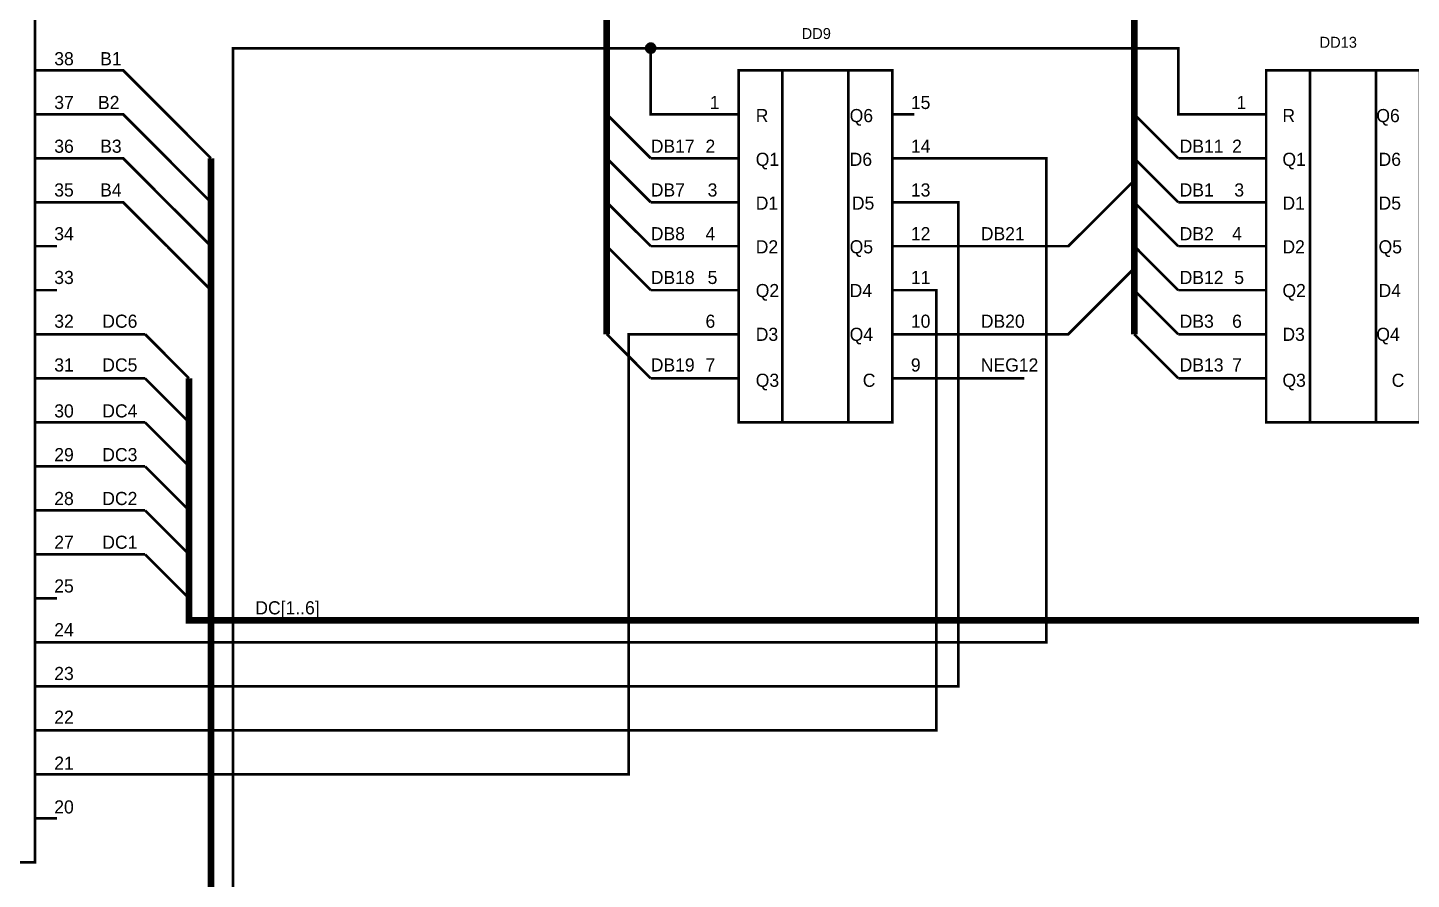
# Model space of a CAD drawing. Header units: millimetres. Extents: x 0 to 841, y 0 to 594.
# Drawn here: x 239.2 to 396.5, y 408.1 to 504.8 of the extents above; entities that cross this region are included whole.
import ezdxf

# ---------------------------------------------------------------- set-up
doc = ezdxf.new("R2010")
doc.units = ezdxf.units.MM
doc.layers.add('Sheet', color=255, linetype='Continuous')

msp = doc.modelspace()

# ---------------------------------------------------------------- linework, layer by layer
at = {"layer": 'Sheet'}
for points, const_width in [([(305.05, 470), (305.05, 470), (305.05, 515), (365.03, 515)], 0.749), ([(365.03, 470), (365.03, 515), (420, 515), (479.99, 515), (479.99, 449.99)], 0.749), ([(377.52, 494.99), (370.02, 494.99), (370.02, 502.49), (310.05, 502.49), (262.56, 502.49), (262.56, 385), (175.09, 385)], 0.3), ([(309.54, 502.49), (309.54, 502.52), (309.54, 502.54), (309.54, 502.57), (309.55, 502.6), (309.55, 502.62), (309.57, 502.65), (309.57, 502.66), (309.58, 502.69), (309.58, 502.71), (309.6, 502.74), (309.61, 502.76), (309.63, 502.77), (309.65, 502.8), (309.66, 502.82), (309.68, 502.83), (309.69, 502.85), (309.71, 502.87), (309.72, 502.88), (309.74, 502.9), (309.77, 502.91), (309.78, 502.93), (309.8, 502.94), (309.83, 502.96), (309.85, 502.96), (309.88, 502.97), (309.89, 502.97), (309.92, 502.99), (309.94, 502.99), (309.97, 503), (310, 503), (310.02, 503), (310.05, 503)], 0.3), ([(309.54, 502.49), (309.54, 502.52), (309.54, 502.54), (309.54, 502.57), (309.55, 502.6), (309.55, 502.62), (309.57, 502.65), (309.57, 502.66), (309.58, 502.69), (309.58, 502.71), (309.6, 502.74), (309.61, 502.76), (309.63, 502.77), (309.65, 502.8), (309.66, 502.82), (309.68, 502.83), (309.69, 502.85), (309.71, 502.87), (309.72, 502.88), (309.74, 502.9), (309.77, 502.91), (309.78, 502.93), (309.8, 502.94), (309.83, 502.96), (309.85, 502.96), (309.88, 502.97), (309.89, 502.97), (309.92, 502.99), (309.94, 502.99), (309.97, 503), (310, 503), (310.02, 503), (310.05, 503)], 0.3), ([(309.54, 502.49), (309.54, 502.52), (309.54, 502.54), (309.54, 502.57), (309.55, 502.6), (309.55, 502.62), (309.57, 502.65), (309.57, 502.66), (309.58, 502.69), (309.58, 502.71), (309.6, 502.74), (309.61, 502.76), (309.63, 502.77), (309.65, 502.8), (309.66, 502.82), (309.68, 502.83), (309.69, 502.85), (309.71, 502.87), (309.72, 502.88), (309.74, 502.9), (309.77, 502.91), (309.78, 502.93), (309.8, 502.94), (309.83, 502.96), (309.85, 502.96), (309.88, 502.97), (309.89, 502.97), (309.92, 502.99), (309.94, 502.99), (309.97, 503), (310, 503), (310.02, 503), (310.05, 503)], 0.3), ([(309.54, 502.49), (309.54, 502.52), (309.54, 502.54), (309.54, 502.57), (309.55, 502.6), (309.55, 502.62), (309.57, 502.65), (309.57, 502.66), (309.58, 502.69), (309.58, 502.71), (309.6, 502.74), (309.61, 502.76), (309.63, 502.77), (309.65, 502.8), (309.66, 502.82), (309.68, 502.83), (309.69, 502.85), (309.71, 502.87), (309.72, 502.88), (309.74, 502.9), (309.77, 502.91), (309.78, 502.93), (309.8, 502.94), (309.83, 502.96), (309.85, 502.96), (309.88, 502.97), (309.89, 502.97), (309.92, 502.99), (309.94, 502.99), (309.97, 503), (310, 503), (310.02, 503), (310.05, 503)], 0.3), ([(309.54, 502.49), (309.54, 502.52), (309.54, 502.54), (309.54, 502.57), (309.55, 502.6), (309.55, 502.62), (309.57, 502.65), (309.57, 502.66), (309.58, 502.69), (309.58, 502.71), (309.6, 502.74), (309.61, 502.76), (309.63, 502.77), (309.65, 502.8), (309.66, 502.82), (309.68, 502.83), (309.69, 502.85), (309.71, 502.87), (309.72, 502.88), (309.74, 502.9), (309.77, 502.91), (309.78, 502.93), (309.8, 502.94), (309.83, 502.96), (309.85, 502.96), (309.88, 502.97), (309.89, 502.97), (309.92, 502.99), (309.94, 502.99), (309.97, 503), (310, 503), (310.02, 503), (310.05, 503)], 0.3), ([(309.54, 502.49), (309.54, 502.52), (309.54, 502.54), (309.54, 502.57), (309.55, 502.6), (309.55, 502.62), (309.57, 502.65), (309.57, 502.66), (309.58, 502.69), (309.58, 502.71), (309.6, 502.74), (309.61, 502.76), (309.63, 502.77), (309.65, 502.8), (309.66, 502.82), (309.68, 502.83), (309.69, 502.85), (309.71, 502.87), (309.72, 502.88), (309.74, 502.9), (309.77, 502.91), (309.78, 502.93), (309.8, 502.94), (309.83, 502.96), (309.85, 502.96), (309.88, 502.97), (309.89, 502.97), (309.92, 502.99), (309.94, 502.99), (309.97, 503), (310, 503), (310.02, 503), (310.05, 503)], 0.3), ([(309.54, 502.49), (309.54, 502.52), (309.54, 502.54), (309.54, 502.57), (309.55, 502.6), (309.55, 502.62), (309.57, 502.65), (309.57, 502.66), (309.58, 502.69), (309.58, 502.71), (309.6, 502.74), (309.61, 502.76), (309.63, 502.77), (309.65, 502.8), (309.66, 502.82), (309.68, 502.83), (309.69, 502.85), (309.71, 502.87), (309.72, 502.88), (309.74, 502.9), (309.77, 502.91), (309.78, 502.93), (309.8, 502.94), (309.83, 502.96), (309.85, 502.96), (309.88, 502.97), (309.89, 502.97), (309.92, 502.99), (309.94, 502.99), (309.97, 503), (310, 503), (310.02, 503), (310.05, 503)], 0.3), ([(309.54, 502.49), (309.54, 502.52), (309.54, 502.54), (309.54, 502.57), (309.55, 502.6), (309.55, 502.62), (309.57, 502.65), (309.57, 502.66), (309.58, 502.69), (309.58, 502.71), (309.6, 502.74), (309.61, 502.76), (309.63, 502.77), (309.65, 502.8), (309.66, 502.82), (309.68, 502.83), (309.69, 502.85), (309.71, 502.87), (309.72, 502.88), (309.74, 502.9), (309.77, 502.91), (309.78, 502.93), (309.8, 502.94), (309.83, 502.96), (309.85, 502.96), (309.88, 502.97), (309.89, 502.97), (309.92, 502.99), (309.94, 502.99), (309.97, 503), (310, 503), (310.02, 503), (310.05, 503)], 0.3), ([(310.05, 501.98), (310.02, 501.98), (310, 501.98), (309.97, 501.98), (309.94, 502), (309.92, 502), (309.89, 502.01), (309.88, 502.01), (309.85, 502.03), (309.83, 502.03), (309.8, 502.04), (309.78, 502.06), (309.77, 502.07), (309.74, 502.09), (309.72, 502.1), (309.71, 502.12), (309.69, 502.14), (309.68, 502.15), (309.66, 502.17), (309.65, 502.18), (309.63, 502.21), (309.61, 502.23), (309.6, 502.24), (309.58, 502.27), (309.58, 502.29), (309.57, 502.32), (309.57, 502.34), (309.55, 502.37), (309.55, 502.38), (309.54, 502.41), (309.54, 502.45), (309.54, 502.46), (309.54, 502.49)], 0.3), ([(309.54, 502.49), (309.54, 502.49)], 0.3), ([(310.05, 501.98), (310.02, 501.98), (310, 501.98), (309.97, 501.98), (309.94, 502), (309.92, 502), (309.89, 502.01), (309.88, 502.01), (309.85, 502.03), (309.83, 502.03), (309.8, 502.04), (309.78, 502.06), (309.77, 502.07), (309.74, 502.09), (309.72, 502.1), (309.71, 502.12), (309.69, 502.14), (309.68, 502.15), (309.66, 502.17), (309.65, 502.18), (309.63, 502.21), (309.61, 502.23), (309.6, 502.24), (309.58, 502.27), (309.58, 502.29), (309.57, 502.32), (309.57, 502.34), (309.55, 502.37), (309.55, 502.38), (309.54, 502.41), (309.54, 502.45), (309.54, 502.46), (309.54, 502.49)], 0.3), ([(309.54, 502.49), (309.54, 502.49)], 0.3), ([(310.05, 501.98), (310.02, 501.98), (310, 501.98), (309.97, 501.98), (309.94, 502), (309.92, 502), (309.89, 502.01), (309.88, 502.01), (309.85, 502.03), (309.83, 502.03), (309.8, 502.04), (309.78, 502.06), (309.77, 502.07), (309.74, 502.09), (309.72, 502.1), (309.71, 502.12), (309.69, 502.14), (309.68, 502.15), (309.66, 502.17), (309.65, 502.18), (309.63, 502.21), (309.61, 502.23), (309.6, 502.24), (309.58, 502.27), (309.58, 502.29), (309.57, 502.32), (309.57, 502.34), (309.55, 502.37), (309.55, 502.38), (309.54, 502.41), (309.54, 502.45), (309.54, 502.46), (309.54, 502.49)], 0.3), ([(309.54, 502.49), (309.54, 502.49)], 0.3), ([(310.05, 501.98), (310.02, 501.98), (310, 501.98), (309.97, 501.98), (309.94, 502), (309.92, 502), (309.89, 502.01), (309.88, 502.01), (309.85, 502.03), (309.83, 502.03), (309.8, 502.04), (309.78, 502.06), (309.77, 502.07), (309.74, 502.09), (309.72, 502.1), (309.71, 502.12), (309.69, 502.14), (309.68, 502.15), (309.66, 502.17), (309.65, 502.18), (309.63, 502.21), (309.61, 502.23), (309.6, 502.24), (309.58, 502.27), (309.58, 502.29), (309.57, 502.32), (309.57, 502.34), (309.55, 502.37), (309.55, 502.38), (309.54, 502.41), (309.54, 502.45), (309.54, 502.46), (309.54, 502.49)], 0.3), ([(309.54, 502.49), (309.54, 502.49)], 0.3), ([(310.05, 501.98), (310.02, 501.98), (310, 501.98), (309.97, 501.98), (309.94, 502), (309.92, 502), (309.89, 502.01), (309.88, 502.01), (309.85, 502.03), (309.83, 502.03), (309.8, 502.04), (309.78, 502.06), (309.77, 502.07), (309.74, 502.09), (309.72, 502.1), (309.71, 502.12), (309.69, 502.14), (309.68, 502.15), (309.66, 502.17), (309.65, 502.18), (309.63, 502.21), (309.61, 502.23), (309.6, 502.24), (309.58, 502.27), (309.58, 502.29), (309.57, 502.32), (309.57, 502.34), (309.55, 502.37), (309.55, 502.38), (309.54, 502.41), (309.54, 502.45), (309.54, 502.46), (309.54, 502.49)], 0.3), ([(309.54, 502.49), (309.54, 502.49)], 0.3), ([(310.05, 501.98), (310.02, 501.98), (310, 501.98), (309.97, 501.98), (309.94, 502), (309.92, 502), (309.89, 502.01), (309.88, 502.01), (309.85, 502.03), (309.83, 502.03), (309.8, 502.04), (309.78, 502.06), (309.77, 502.07), (309.74, 502.09), (309.72, 502.1), (309.71, 502.12), (309.69, 502.14), (309.68, 502.15), (309.66, 502.17), (309.65, 502.18), (309.63, 502.21), (309.61, 502.23), (309.6, 502.24), (309.58, 502.27), (309.58, 502.29), (309.57, 502.32), (309.57, 502.34), (309.55, 502.37), (309.55, 502.38), (309.54, 502.41), (309.54, 502.45), (309.54, 502.46), (309.54, 502.49)], 0.3), ([(309.54, 502.49), (309.54, 502.49)], 0.3), ([(310.05, 501.98), (310.02, 501.98), (310, 501.98), (309.97, 501.98), (309.94, 502), (309.92, 502), (309.89, 502.01), (309.88, 502.01), (309.85, 502.03), (309.83, 502.03), (309.8, 502.04), (309.78, 502.06), (309.77, 502.07), (309.74, 502.09), (309.72, 502.1), (309.71, 502.12), (309.69, 502.14), (309.68, 502.15), (309.66, 502.17), (309.65, 502.18), (309.63, 502.21), (309.61, 502.23), (309.6, 502.24), (309.58, 502.27), (309.58, 502.29), (309.57, 502.32), (309.57, 502.34), (309.55, 502.37), (309.55, 502.38), (309.54, 502.41), (309.54, 502.45), (309.54, 502.46), (309.54, 502.49)], 0.3), ([(309.54, 502.49), (309.54, 502.49)], 0.3), ([(310.05, 501.98), (310.02, 501.98), (310, 501.98), (309.97, 501.98), (309.94, 502), (309.92, 502), (309.89, 502.01), (309.88, 502.01), (309.85, 502.03), (309.83, 502.03), (309.8, 502.04), (309.78, 502.06), (309.77, 502.07), (309.74, 502.09), (309.72, 502.1), (309.71, 502.12), (309.69, 502.14), (309.68, 502.15), (309.66, 502.17), (309.65, 502.18), (309.63, 502.21), (309.61, 502.23), (309.6, 502.24), (309.58, 502.27), (309.58, 502.29), (309.57, 502.32), (309.57, 502.34), (309.55, 502.37), (309.55, 502.38), (309.54, 502.41), (309.54, 502.45), (309.54, 502.46), (309.54, 502.49)], 0.3), ([(309.54, 502.49), (309.54, 502.49)], 0.3), ([(310.05, 503), (310.05, 503)], 0.3), ([(310.05, 503), (310.08, 503), (310.1, 503), (310.13, 503), (310.16, 502.99), (310.17, 502.99), (310.2, 502.97), (310.22, 502.97), (310.25, 502.96), (310.27, 502.96), (310.28, 502.94), (310.31, 502.93), (310.33, 502.91), (310.34, 502.9), (310.36, 502.88), (310.39, 502.87), (310.41, 502.85), (310.42, 502.83), (310.44, 502.82), (310.45, 502.8), (310.47, 502.77), (310.47, 502.76), (310.48, 502.74), (310.5, 502.71), (310.51, 502.69), (310.51, 502.66), (310.53, 502.65), (310.53, 502.62), (310.53, 502.6), (310.55, 502.57), (310.55, 502.54), (310.55, 502.52), (310.55, 502.49)], 0.3), ([(310.05, 503), (310.05, 503)], 0.3), ([(310.05, 503), (310.08, 503), (310.1, 503), (310.13, 503), (310.16, 502.99), (310.17, 502.99), (310.2, 502.97), (310.22, 502.97), (310.25, 502.96), (310.27, 502.96), (310.28, 502.94), (310.31, 502.93), (310.33, 502.91), (310.34, 502.9), (310.36, 502.88), (310.39, 502.87), (310.41, 502.85), (310.42, 502.83), (310.44, 502.82), (310.45, 502.8), (310.47, 502.77), (310.47, 502.76), (310.48, 502.74), (310.5, 502.71), (310.51, 502.69), (310.51, 502.66), (310.53, 502.65), (310.53, 502.62), (310.53, 502.6), (310.55, 502.57), (310.55, 502.54), (310.55, 502.52), (310.55, 502.49)], 0.3), ([(310.05, 503), (310.05, 503)], 0.3), ([(310.05, 503), (310.08, 503), (310.1, 503), (310.13, 503), (310.16, 502.99), (310.17, 502.99), (310.2, 502.97), (310.22, 502.97), (310.25, 502.96), (310.27, 502.96), (310.28, 502.94), (310.31, 502.93), (310.33, 502.91), (310.34, 502.9), (310.36, 502.88), (310.39, 502.87), (310.41, 502.85), (310.42, 502.83), (310.44, 502.82), (310.45, 502.8), (310.47, 502.77), (310.47, 502.76), (310.48, 502.74), (310.5, 502.71), (310.51, 502.69), (310.51, 502.66), (310.53, 502.65), (310.53, 502.62), (310.53, 502.6), (310.55, 502.57), (310.55, 502.54), (310.55, 502.52), (310.55, 502.49)], 0.3), ([(310.05, 503), (310.05, 503)], 0.3), ([(310.05, 503), (310.08, 503), (310.1, 503), (310.13, 503), (310.16, 502.99), (310.17, 502.99), (310.2, 502.97), (310.22, 502.97), (310.25, 502.96), (310.27, 502.96), (310.28, 502.94), (310.31, 502.93), (310.33, 502.91), (310.34, 502.9), (310.36, 502.88), (310.39, 502.87), (310.41, 502.85), (310.42, 502.83), (310.44, 502.82), (310.45, 502.8), (310.47, 502.77), (310.47, 502.76), (310.48, 502.74), (310.5, 502.71), (310.51, 502.69), (310.51, 502.66), (310.53, 502.65), (310.53, 502.62), (310.53, 502.6), (310.55, 502.57), (310.55, 502.54), (310.55, 502.52), (310.55, 502.49)], 0.3), ([(310.05, 503), (310.05, 503)], 0.3), ([(310.05, 503), (310.08, 503), (310.1, 503), (310.13, 503), (310.16, 502.99), (310.17, 502.99), (310.2, 502.97), (310.22, 502.97), (310.25, 502.96), (310.27, 502.96), (310.28, 502.94), (310.31, 502.93), (310.33, 502.91), (310.34, 502.9), (310.36, 502.88), (310.39, 502.87), (310.41, 502.85), (310.42, 502.83), (310.44, 502.82), (310.45, 502.8), (310.47, 502.77), (310.47, 502.76), (310.48, 502.74), (310.5, 502.71), (310.51, 502.69), (310.51, 502.66), (310.53, 502.65), (310.53, 502.62), (310.53, 502.6), (310.55, 502.57), (310.55, 502.54), (310.55, 502.52), (310.55, 502.49)], 0.3), ([(310.05, 503), (310.05, 503)], 0.3), ([(310.05, 503), (310.08, 503), (310.1, 503), (310.13, 503), (310.16, 502.99), (310.17, 502.99), (310.2, 502.97), (310.22, 502.97), (310.25, 502.96), (310.27, 502.96), (310.28, 502.94), (310.31, 502.93), (310.33, 502.91), (310.34, 502.9), (310.36, 502.88), (310.39, 502.87), (310.41, 502.85), (310.42, 502.83), (310.44, 502.82), (310.45, 502.8), (310.47, 502.77), (310.47, 502.76), (310.48, 502.74), (310.5, 502.71), (310.51, 502.69), (310.51, 502.66), (310.53, 502.65), (310.53, 502.62), (310.53, 502.6), (310.55, 502.57), (310.55, 502.54), (310.55, 502.52), (310.55, 502.49)], 0.3), ([(310.05, 503), (310.05, 503)], 0.3), ([(310.05, 503), (310.08, 503), (310.1, 503), (310.13, 503), (310.16, 502.99), (310.17, 502.99), (310.2, 502.97), (310.22, 502.97), (310.25, 502.96), (310.27, 502.96), (310.28, 502.94), (310.31, 502.93), (310.33, 502.91), (310.34, 502.9), (310.36, 502.88), (310.39, 502.87), (310.41, 502.85), (310.42, 502.83), (310.44, 502.82), (310.45, 502.8), (310.47, 502.77), (310.47, 502.76), (310.48, 502.74), (310.5, 502.71), (310.51, 502.69), (310.51, 502.66), (310.53, 502.65), (310.53, 502.62), (310.53, 502.6), (310.55, 502.57), (310.55, 502.54), (310.55, 502.52), (310.55, 502.49)], 0.3), ([(310.05, 503), (310.05, 503)], 0.3), ([(310.05, 503), (310.08, 503), (310.1, 503), (310.13, 503), (310.16, 502.99), (310.17, 502.99), (310.2, 502.97), (310.22, 502.97), (310.25, 502.96), (310.27, 502.96), (310.28, 502.94), (310.31, 502.93), (310.33, 502.91), (310.34, 502.9), (310.36, 502.88), (310.39, 502.87), (310.41, 502.85), (310.42, 502.83), (310.44, 502.82), (310.45, 502.8), (310.47, 502.77), (310.47, 502.76), (310.48, 502.74), (310.5, 502.71), (310.51, 502.69), (310.51, 502.66), (310.53, 502.65), (310.53, 502.62), (310.53, 502.6), (310.55, 502.57), (310.55, 502.54), (310.55, 502.52), (310.55, 502.49)], 0.3), ([(317.55, 494.99), (310.05, 494.99), (310.05, 502.49)], 0.3), ([(310.55, 502.49), (310.55, 502.46), (310.55, 502.45), (310.55, 502.41), (310.53, 502.38), (310.53, 502.37), (310.53, 502.34), (310.51, 502.32), (310.51, 502.29), (310.5, 502.27), (310.48, 502.24), (310.47, 502.23), (310.47, 502.21), (310.45, 502.18), (310.44, 502.17), (310.42, 502.15), (310.41, 502.14), (310.39, 502.12), (310.36, 502.1), (310.34, 502.09), (310.33, 502.07), (310.31, 502.06), (310.28, 502.04), (310.27, 502.03), (310.25, 502.03), (310.22, 502.01), (310.2, 502.01), (310.17, 502), (310.16, 502), (310.13, 501.98), (310.1, 501.98), (310.08, 501.98), (310.05, 501.98)], 0.3), ([(310.55, 502.49), (310.55, 502.46), (310.55, 502.45), (310.55, 502.41), (310.53, 502.38), (310.53, 502.37), (310.53, 502.34), (310.51, 502.32), (310.51, 502.29), (310.5, 502.27), (310.48, 502.24), (310.47, 502.23), (310.47, 502.21), (310.45, 502.18), (310.44, 502.17), (310.42, 502.15), (310.41, 502.14), (310.39, 502.12), (310.36, 502.1), (310.34, 502.09), (310.33, 502.07), (310.31, 502.06), (310.28, 502.04), (310.27, 502.03), (310.25, 502.03), (310.22, 502.01), (310.2, 502.01), (310.17, 502), (310.16, 502), (310.13, 501.98), (310.1, 501.98), (310.08, 501.98), (310.05, 501.98)], 0.3), ([(310.55, 502.49), (310.55, 502.46), (310.55, 502.45), (310.55, 502.41), (310.53, 502.38), (310.53, 502.37), (310.53, 502.34), (310.51, 502.32), (310.51, 502.29), (310.5, 502.27), (310.48, 502.24), (310.47, 502.23), (310.47, 502.21), (310.45, 502.18), (310.44, 502.17), (310.42, 502.15), (310.41, 502.14), (310.39, 502.12), (310.36, 502.1), (310.34, 502.09), (310.33, 502.07), (310.31, 502.06), (310.28, 502.04), (310.27, 502.03), (310.25, 502.03), (310.22, 502.01), (310.2, 502.01), (310.17, 502), (310.16, 502), (310.13, 501.98), (310.1, 501.98), (310.08, 501.98), (310.05, 501.98)], 0.3), ([(310.55, 502.49), (310.55, 502.46), (310.55, 502.45), (310.55, 502.41), (310.53, 502.38), (310.53, 502.37), (310.53, 502.34), (310.51, 502.32), (310.51, 502.29), (310.5, 502.27), (310.48, 502.24), (310.47, 502.23), (310.47, 502.21), (310.45, 502.18), (310.44, 502.17), (310.42, 502.15), (310.41, 502.14), (310.39, 502.12), (310.36, 502.1), (310.34, 502.09), (310.33, 502.07), (310.31, 502.06), (310.28, 502.04), (310.27, 502.03), (310.25, 502.03), (310.22, 502.01), (310.2, 502.01), (310.17, 502), (310.16, 502), (310.13, 501.98), (310.1, 501.98), (310.08, 501.98), (310.05, 501.98)], 0.3), ([(310.55, 502.49), (310.55, 502.46), (310.55, 502.45), (310.55, 502.41), (310.53, 502.38), (310.53, 502.37), (310.53, 502.34), (310.51, 502.32), (310.51, 502.29), (310.5, 502.27), (310.48, 502.24), (310.47, 502.23), (310.47, 502.21), (310.45, 502.18), (310.44, 502.17), (310.42, 502.15), (310.41, 502.14), (310.39, 502.12), (310.36, 502.1), (310.34, 502.09), (310.33, 502.07), (310.31, 502.06), (310.28, 502.04), (310.27, 502.03), (310.25, 502.03), (310.22, 502.01), (310.2, 502.01), (310.17, 502), (310.16, 502), (310.13, 501.98), (310.1, 501.98), (310.08, 501.98), (310.05, 501.98)], 0.3), ([(310.55, 502.49), (310.55, 502.46), (310.55, 502.45), (310.55, 502.41), (310.53, 502.38), (310.53, 502.37), (310.53, 502.34), (310.51, 502.32), (310.51, 502.29), (310.5, 502.27), (310.48, 502.24), (310.47, 502.23), (310.47, 502.21), (310.45, 502.18), (310.44, 502.17), (310.42, 502.15), (310.41, 502.14), (310.39, 502.12), (310.36, 502.1), (310.34, 502.09), (310.33, 502.07), (310.31, 502.06), (310.28, 502.04), (310.27, 502.03), (310.25, 502.03), (310.22, 502.01), (310.2, 502.01), (310.17, 502), (310.16, 502), (310.13, 501.98), (310.1, 501.98), (310.08, 501.98), (310.05, 501.98)], 0.3), ([(310.55, 502.49), (310.55, 502.46), (310.55, 502.45), (310.55, 502.41), (310.53, 502.38), (310.53, 502.37), (310.53, 502.34), (310.51, 502.32), (310.51, 502.29), (310.5, 502.27), (310.48, 502.24), (310.47, 502.23), (310.47, 502.21), (310.45, 502.18), (310.44, 502.17), (310.42, 502.15), (310.41, 502.14), (310.39, 502.12), (310.36, 502.1), (310.34, 502.09), (310.33, 502.07), (310.31, 502.06), (310.28, 502.04), (310.27, 502.03), (310.25, 502.03), (310.22, 502.01), (310.2, 502.01), (310.17, 502), (310.16, 502), (310.13, 501.98), (310.1, 501.98), (310.08, 501.98), (310.05, 501.98)], 0.3), ([(310.55, 502.49), (310.55, 502.46), (310.55, 502.45), (310.55, 502.41), (310.53, 502.38), (310.53, 502.37), (310.53, 502.34), (310.51, 502.32), (310.51, 502.29), (310.5, 502.27), (310.48, 502.24), (310.47, 502.23), (310.47, 502.21), (310.45, 502.18), (310.44, 502.17), (310.42, 502.15), (310.41, 502.14), (310.39, 502.12), (310.36, 502.1), (310.34, 502.09), (310.33, 502.07), (310.31, 502.06), (310.28, 502.04), (310.27, 502.03), (310.25, 502.03), (310.22, 502.01), (310.2, 502.01), (310.17, 502), (310.16, 502), (310.13, 501.98), (310.1, 501.98), (310.08, 501.98), (310.05, 501.98)], 0.3), ([(310.55, 502.49), (310.55, 502.49), (310.55, 502.49), (310.55, 502.49), (310.55, 502.49), (310.55, 502.49), (310.55, 502.49), (310.55, 502.49), (310.55, 502.49), (310.55, 502.49), (310.55, 502.49), (310.55, 502.49), (310.55, 502.49), (310.55, 502.49), (310.55, 502.49), (310.55, 502.49), (310.55, 502.49), (310.55, 502.49), (310.55, 502.49), (310.55, 502.49), (310.55, 502.49), (310.55, 502.49), (310.55, 502.49), (310.55, 502.49), (310.55, 502.49), (310.55, 502.49), (310.55, 502.49), (310.55, 502.49), (310.55, 502.49), (310.55, 502.49), (310.55, 502.49), (310.55, 502.49), (310.55, 502.49)], 0.3), ([(310.55, 502.49), (310.55, 502.49)], 0.3), ([(310.55, 502.49), (310.55, 502.49), (310.55, 502.49), (310.55, 502.49), (310.55, 502.49), (310.55, 502.49), (310.55, 502.49), (310.55, 502.49), (310.55, 502.49), (310.55, 502.49), (310.55, 502.49), (310.55, 502.49), (310.55, 502.49), (310.55, 502.49), (310.55, 502.49), (310.55, 502.49), (310.55, 502.49), (310.55, 502.49), (310.55, 502.49), (310.55, 502.49), (310.55, 502.49), (310.55, 502.49), (310.55, 502.49), (310.55, 502.49), (310.55, 502.49), (310.55, 502.49), (310.55, 502.49), (310.55, 502.49), (310.55, 502.49), (310.55, 502.49), (310.55, 502.49), (310.55, 502.49), (310.55, 502.49)], 0.3), ([(310.55, 502.49), (310.55, 502.49)], 0.3), ([(310.55, 502.49), (310.55, 502.49), (310.55, 502.49), (310.55, 502.49), (310.55, 502.49), (310.55, 502.49), (310.55, 502.49), (310.55, 502.49), (310.55, 502.49), (310.55, 502.49), (310.55, 502.49), (310.55, 502.49), (310.55, 502.49), (310.55, 502.49), (310.55, 502.49), (310.55, 502.49), (310.55, 502.49), (310.55, 502.49), (310.55, 502.49), (310.55, 502.49), (310.55, 502.49), (310.55, 502.49), (310.55, 502.49), (310.55, 502.49), (310.55, 502.49), (310.55, 502.49), (310.55, 502.49), (310.55, 502.49), (310.55, 502.49), (310.55, 502.49), (310.55, 502.49), (310.55, 502.49), (310.55, 502.49)], 0.3), ([(310.55, 502.49), (310.55, 502.49)], 0.3), ([(310.55, 502.49), (310.55, 502.49), (310.55, 502.49), (310.55, 502.49), (310.55, 502.49), (310.55, 502.49), (310.55, 502.49), (310.55, 502.49), (310.55, 502.49), (310.55, 502.49), (310.55, 502.49), (310.55, 502.49), (310.55, 502.49), (310.55, 502.49), (310.55, 502.49), (310.55, 502.49), (310.55, 502.49), (310.55, 502.49), (310.55, 502.49), (310.55, 502.49), (310.55, 502.49), (310.55, 502.49), (310.55, 502.49), (310.55, 502.49), (310.55, 502.49), (310.55, 502.49), (310.55, 502.49), (310.55, 502.49), (310.55, 502.49), (310.55, 502.49), (310.55, 502.49), (310.55, 502.49), (310.55, 502.49)], 0.3), ([(310.55, 502.49), (310.55, 502.49)], 0.3), ([(310.55, 502.49), (310.55, 502.49), (310.55, 502.49), (310.55, 502.49), (310.55, 502.49), (310.55, 502.49), (310.55, 502.49), (310.55, 502.49), (310.55, 502.49), (310.55, 502.49), (310.55, 502.49), (310.55, 502.49), (310.55, 502.49), (310.55, 502.49), (310.55, 502.49), (310.55, 502.49), (310.55, 502.49), (310.55, 502.49), (310.55, 502.49), (310.55, 502.49), (310.55, 502.49), (310.55, 502.49), (310.55, 502.49), (310.55, 502.49), (310.55, 502.49), (310.55, 502.49), (310.55, 502.49), (310.55, 502.49), (310.55, 502.49), (310.55, 502.49), (310.55, 502.49), (310.55, 502.49), (310.55, 502.49)], 0.3), ([(310.55, 502.49), (310.55, 502.49)], 0.3), ([(310.55, 502.49), (310.55, 502.49), (310.55, 502.49), (310.55, 502.49), (310.55, 502.49), (310.55, 502.49), (310.55, 502.49), (310.55, 502.49), (310.55, 502.49), (310.55, 502.49), (310.55, 502.49), (310.55, 502.49), (310.55, 502.49), (310.55, 502.49), (310.55, 502.49), (310.55, 502.49), (310.55, 502.49), (310.55, 502.49), (310.55, 502.49), (310.55, 502.49), (310.55, 502.49), (310.55, 502.49), (310.55, 502.49), (310.55, 502.49), (310.55, 502.49), (310.55, 502.49), (310.55, 502.49), (310.55, 502.49), (310.55, 502.49), (310.55, 502.49), (310.55, 502.49), (310.55, 502.49), (310.55, 502.49)], 0.3), ([(310.55, 502.49), (310.55, 502.49)], 0.3), ([(310.55, 502.49), (310.55, 502.49), (310.55, 502.49), (310.55, 502.49), (310.55, 502.49), (310.55, 502.49), (310.55, 502.49), (310.55, 502.49), (310.55, 502.49), (310.55, 502.49), (310.55, 502.49), (310.55, 502.49), (310.55, 502.49), (310.55, 502.49), (310.55, 502.49), (310.55, 502.49), (310.55, 502.49), (310.55, 502.49), (310.55, 502.49), (310.55, 502.49), (310.55, 502.49), (310.55, 502.49), (310.55, 502.49), (310.55, 502.49), (310.55, 502.49), (310.55, 502.49), (310.55, 502.49), (310.55, 502.49), (310.55, 502.49), (310.55, 502.49), (310.55, 502.49), (310.55, 502.49), (310.55, 502.49)], 0.3), ([(310.55, 502.49), (310.55, 502.49)], 0.3), ([(310.55, 502.49), (310.55, 502.49), (310.55, 502.49), (310.55, 502.49), (310.55, 502.49), (310.55, 502.49), (310.55, 502.49), (310.55, 502.49), (310.55, 502.49), (310.55, 502.49), (310.55, 502.49), (310.55, 502.49), (310.55, 502.49), (310.55, 502.49), (310.55, 502.49), (310.55, 502.49), (310.55, 502.49), (310.55, 502.49), (310.55, 502.49), (310.55, 502.49), (310.55, 502.49), (310.55, 502.49), (310.55, 502.49), (310.55, 502.49), (310.55, 502.49), (310.55, 502.49), (310.55, 502.49), (310.55, 502.49), (310.55, 502.49), (310.55, 502.49), (310.55, 502.49), (310.55, 502.49), (310.55, 502.49)], 0.3), ([(310.55, 502.49), (310.55, 502.49)], 0.3), ([(240.06, 499.99), (242.56, 499.99)], 0.3), ([(242.56, 499.99), (250.06, 499.99), (255.06, 494.99)], 0.3), ([(325.03, 499.99), (325.03, 459.99)], 0.3), ([(332.53, 499.99), (332.53, 459.99)], 0.3), ([(385.02, 499.99), (385.02, 459.99)], 0.3), ([(392.52, 499.99), (392.52, 459.99)], 0.3), ([(240.06, 494.99), (242.56, 494.99)], 0.3), ([(242.56, 494.99), (250.06, 494.99), (255.06, 489.99)], 0.3), ([(255.06, 494.99), (260.06, 489.99)], 0.3), ([(305.05, 494.99), (310.05, 489.99)], 0.3), ([(320.05, 494.99), (317.55, 494.99)], 0.3), ([(337.53, 494.99), (340.03, 494.99)], 0.3), ([(365.03, 494.99), (370.02, 489.99)], 0.3), ([(380.02, 494.99), (377.52, 494.99)], 0.3), ([(260.06, 489.99), (260.06, 392.5), (190.09, 392.5), (190.09, 374.99), (190.09, 334.99)], 0.749), ([(240.06, 489.99), (242.56, 489.99)], 0.3), ([(242.56, 435), (355.03, 435), (355.03, 489.99), (340.03, 489.99)], 0.3), ([(242.56, 489.99), (250.06, 489.99), (255.06, 484.99)], 0.3), ([(255.06, 489.99), (260.06, 484.99)], 0.3), ([(310.05, 484.99), (305.05, 489.99)], 0.3), ([(317.55, 489.99), (310.05, 489.99)], 0.3), ([(320.05, 489.99), (317.55, 489.99)], 0.3), ([(337.53, 489.99), (340.03, 489.99)], 0.3), ([(370.02, 484.99), (365.03, 489.99)], 0.3), ([(377.52, 489.99), (370.02, 489.99), (370.02, 489.99)], 0.3), ([(380.02, 489.99), (377.52, 489.99)], 0.3), ([(360.03, 482.49), (365.03, 487.49)], 0.3), ([(240.06, 484.99), (242.56, 484.99)], 0.3), ([(242.56, 430), (345.03, 430), (345.03, 484.99), (340.03, 484.99)], 0.3), ([(242.56, 484.99), (250.06, 484.99), (255.06, 480)], 0.3), ([(255.06, 484.99), (260.06, 480)], 0.3), ([(310.05, 480), (305.05, 484.99)], 0.3), ([(317.55, 484.99), (310.05, 484.99)], 0.3), ([(320.05, 484.99), (317.55, 484.99)], 0.3), ([(337.53, 484.99), (340.03, 484.99)], 0.3), ([(370.02, 480), (365.03, 484.99)], 0.3), ([(377.52, 484.99), (370.02, 484.99), (370.02, 484.99)], 0.3), ([(380.02, 484.99), (377.52, 484.99)], 0.3), ([(340.03, 480), (357.53, 480), (360.03, 482.49)], 0.3), ([(240.06, 480), (242.56, 480)], 0.3), ([(255.06, 480), (260.06, 475)], 0.3), ([(305.05, 480), (310.05, 475)], 0.3), ([(317.55, 480), (310.05, 480), (310.05, 480)], 0.3), ([(320.05, 480), (317.55, 480)], 0.3), ([(337.53, 480), (340.03, 480)], 0.3), ([(365.03, 480), (370.02, 475)], 0.3), ([(377.52, 480), (370.02, 480), (370.02, 480)], 0.3), ([(380.02, 480), (377.52, 480)], 0.3), ([(360.03, 472.5), (365.03, 477.5)], 0.3), ([(240.06, 475), (242.56, 475)], 0.3), ([(340.03, 475), (342.53, 475), (342.53, 425), (242.56, 425)], 0.3), ([(317.55, 475), (310.05, 475), (310.05, 475)], 0.3), ([(320.05, 475), (317.55, 475)], 0.3), ([(337.53, 475), (340.03, 475)], 0.3), ([(370.02, 470), (365.03, 475)], 0.3), ([(377.52, 475), (370.02, 475), (370.02, 475)], 0.3), ([(380.02, 475), (377.52, 475)], 0.3), ([(340.03, 470), (357.53, 470), (360.03, 472.5)], 0.3), ([(240.06, 470), (242.56, 470)], 0.3), ([(242.56, 470), (252.56, 470), (252.56, 470)], 0.3), ([(317.55, 470), (307.55, 470), (307.55, 419.99), (242.56, 419.99)], 0.3), ([(252.56, 470), (257.56, 464.99)], 0.3), ([(305.05, 470), (310.05, 464.99)], 0.3), ([(320.05, 470), (317.55, 470)], 0.3), ([(337.53, 470), (340.03, 470)], 0.3), ([(365.03, 470), (370.02, 464.99)], 0.3), ([(377.52, 470), (370.02, 470), (370.02, 470)], 0.3), ([(380.02, 470), (377.52, 470)], 0.3), ([(240.06, 464.99), (242.56, 464.99)], 0.3), ([(242.56, 464.99), (252.56, 464.99), (252.56, 464.99)], 0.3), ([(252.56, 464.99), (257.56, 459.99)], 0.3), ([(257.56, 464.99), (257.56, 437.5), (410.02, 437.5), (425, 422.49), (425, 340)], 0.749), ([(317.55, 464.99), (310.05, 464.99)], 0.3), ([(320.05, 464.99), (317.55, 464.99)], 0.3), ([(337.53, 464.99), (340.03, 464.99)], 0.3), ([(340.03, 464.99), (352.53, 464.99)], 0.3), ([(377.52, 464.99), (370.02, 464.99), (370.02, 464.99)], 0.3), ([(380.02, 464.99), (377.52, 464.99)], 0.3), ([(240.06, 459.99), (242.56, 459.99)], 0.3), ([(242.56, 459.99), (252.56, 459.99)], 0.3), ([(252.56, 459.99), (257.56, 454.99)], 0.3), ([(240.06, 454.99), (242.56, 454.99)], 0.3), ([(242.56, 454.99), (252.56, 454.99), (252.56, 454.99)], 0.3), ([(252.56, 454.99), (257.56, 449.99)], 0.3), ([(240.06, 449.99), (242.56, 449.99)], 0.3), ([(242.56, 449.99), (252.56, 449.99), (252.56, 449.99)], 0.3), ([(252.56, 449.99), (257.56, 444.99)], 0.3), ([(240.06, 444.99), (242.56, 444.99)], 0.3), ([(242.56, 444.99), (252.56, 444.99), (252.56, 444.99)], 0.3), ([(252.56, 444.99), (257.56, 439.99)], 0.3), ([(240.06, 439.99), (242.56, 439.99)], 0.3), ([(240.06, 435), (242.56, 435)], 0.3), ([(240.06, 430), (242.56, 430)], 0.3), ([(240.06, 425), (242.56, 425)], 0.3), ([(240.06, 419.99), (242.56, 419.99)], 0.3), ([(240.06, 414.99), (242.56, 414.99)], 0.3)]:
    msp.add_lwpolyline(points, dxfattribs=dict(at, const_width=const_width))
at = {"layer": 'Sheet', "const_width": 0.3}
for points in [[(200.08, 509.99), (240.06, 509.99), (240.06, 409.99), (200.08, 409.99), (200.08, 509.99)], [(320.05, 499.99), (337.53, 499.99), (337.53, 459.99), (320.05, 459.99), (320.05, 499.99)], [(380.02, 499.99), (397.52, 499.99), (397.52, 459.99), (380.02, 459.99), (380.02, 499.99)]]:
    msp.add_lwpolyline(points, close=True, dxfattribs=at)
at = {"layer": 'Sheet', "const_width": 0.508}
msp.add_lwpolyline([(309.75, 502.5, 1), (310.25, 502.5, 1)], format="xyb", close=True, dxfattribs=at)

# ---------------------------------------------------------------- texts
at = {"layer": 'Sheet'}
for s, height, p in [('DD9', 1.243, (327.21, 503.53)), ('DD13', 1.243, (386.09, 502.54)), ('38', 1.491, (242.24, 500.55)), ('B1', 1.491, (247.46, 500.55)), ('37', 1.491, (242.24, 495.58)), ('B2', 1.491, (247.21, 495.58)), ('1', 1.49, (316.77, 495.58)), ('R', 1.49, (321.99, 494.09)), ('Q6', 1.491, (332.67, 494.09)), ('15', 1.491, (339.63, 495.58)), ('1', 1.49, (376.65, 495.58)), ('R', 1.49, (381.87, 494.09)), ('Q6', 1.491, (392.55, 494.09)), ('36', 1.491, (242.24, 490.61)), ('B3', 1.491, (247.46, 490.61)), ('DB17', 1.491, (310.06, 490.61)), ('2', 1.49, (316.28, 490.61)), ('14', 1.491, (339.63, 490.61)), ('DB11', 1.491, (370.19, 490.61)), ('2', 1.49, (376.15, 490.61)), ('Q1', 1.491, (321.99, 489.12)), ('D6', 1.491, (332.67, 489.12)), ('Q1', 1.491, (381.87, 489.12)), ('D6', 1.491, (392.8, 489.12)), ('35', 1.491, (242.24, 485.64)), ('B4', 1.491, (247.46, 485.64)), ('DB7', 1.491, (310.06, 485.64)), ('3', 1.49, (316.52, 485.64)), ('13', 1.491, (339.63, 485.64)), ('DB1', 1.491, (370.19, 485.64)), ('3', 1.49, (376.4, 485.64)), ('D1', 1.491, (321.99, 484.15)), ('D5', 1.491, (332.92, 484.15)), ('D1', 1.491, (381.87, 484.15)), ('D5', 1.491, (392.8, 484.15)), ('34', 1.491, (242.24, 480.67)), ('DB8', 1.491, (310.06, 480.67)), ('4', 1.49, (316.28, 480.67)), ('12', 1.491, (339.63, 480.67)), ('DB21', 1.491, (347.58, 480.67)), ('DB2', 1.491, (370.19, 480.67)), ('4', 1.49, (376.15, 480.67)), ('D2', 1.491, (321.99, 479.18)), ('Q5', 1.491, (332.67, 479.18)), ('D2', 1.491, (381.87, 479.18)), ('Q5', 1.491, (392.8, 479.18)), ('33', 1.491, (242.24, 475.7)), ('DB18', 1.491, (310.06, 475.7)), ('5', 1.49, (316.52, 475.7)), ('11', 1.491, (339.63, 475.7)), ('DB12', 1.491, (370.19, 475.7)), ('5', 1.49, (376.4, 475.7)), ('Q2', 1.491, (321.99, 474.21)), ('D4', 1.491, (332.67, 474.21)), ('Q2', 1.491, (381.87, 474.21)), ('D4', 1.491, (392.8, 474.21)), ('32', 1.491, (242.24, 470.73)), ('DC6', 1.491, (247.7, 470.73)), ('6', 1.49, (316.28, 470.73)), ('10', 1.491, (339.63, 470.73)), ('DB20', 1.491, (347.58, 470.73)), ('DB3', 1.491, (370.19, 470.73)), ('6', 1.49, (376.15, 470.73)), ('D3', 1.491, (321.99, 469.24)), ('Q4', 1.491, (332.67, 469.24)), ('D3', 1.491, (381.87, 469.24)), ('Q4', 1.491, (392.55, 469.24)), ('31', 1.491, (242.24, 465.76)), ('DC5', 1.491, (247.7, 465.76)), ('DB19', 1.491, (310.06, 465.76)), ('7', 1.49, (316.28, 465.76)), ('9', 1.49, (339.63, 465.76)), ('NEG12', 1.491, (347.58, 465.76)), ('DB13', 1.491, (370.19, 465.76)), ('7', 1.49, (376.15, 465.76)), ('Q3', 1.491, (321.99, 464.02)), ('C', 1.49, (334.16, 464.02)), ('Q3', 1.491, (381.87, 464.02)), ('C', 1.49, (394.29, 464.02)), ('30', 1.491, (242.24, 460.54)), ('DC4', 1.491, (247.7, 460.54)), ('29', 1.491, (242.24, 455.57)), ('DC3', 1.491, (247.7, 455.57)), ('28', 1.491, (242.24, 450.59)), ('DC2', 1.491, (247.7, 450.59)), ('27', 1.491, (242.24, 445.62)), ('DC1', 1.491, (247.7, 445.62)), ('25', 1.491, (242.24, 440.65)), ('DC[1..6]', 1.491, (265.1, 438.17)), ('24', 1.491, (242.24, 435.68)), ('23', 1.491, (242.24, 430.71)), ('22', 1.491, (242.24, 425.74)), ('21', 1.491, (242.24, 420.52)), ('20', 1.491, (242.24, 415.55))]:
    msp.add_text(s, height=height, dxfattribs=at).set_placement(p)

doc.saveas('drawing.dxf')
